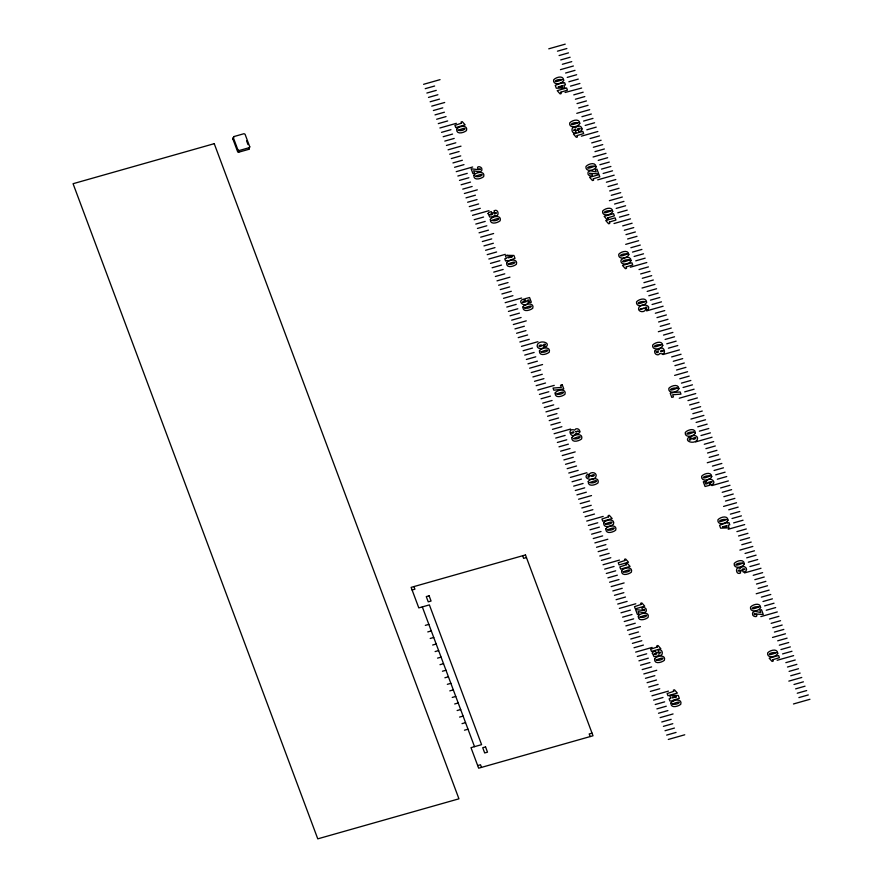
<?xml version="1.0" encoding="UTF-8"?>
<svg xmlns="http://www.w3.org/2000/svg" width="883" height="883" viewBox="0 0 883 883"><rect width="100%" height="100%" fill="white"/><g stroke="black" fill="none" stroke-linecap="round" stroke-linejoin="round"><path stroke-width="1.32" d="M232.957 139.183L233.807 136.6L243.984 133.708L245.055 134.227L249.723 146.721L248.874 149.315L238.697 152.196L237.626 151.688L232.957 139.183L233.807 136.6M237.626 151.688L237.957 150.055L233.289 137.56M238.697 152.196L239.028 150.574L237.957 150.055M248.874 149.315L249.723 146.721M581.621 88.046L565.076 92.494M423.586 84.315L440.054 79.647M548.762 48.819L565.23 44.15M425.22 88.675L434.635 86.015M557.449 51.181L566.864 48.521M426.853 93.046L436.268 90.375M559.082 55.552L568.497 52.881M239.028 150.574L249.205 147.682M428.487 97.417L437.891 94.746M560.716 59.923L570.131 57.252M430.12 101.788L439.524 99.117M562.35 64.293L571.754 61.622M431.743 106.148L444.69 102.483M560.451 69.658L573.387 65.993M433.376 110.518L442.791 107.847M565.606 73.024L575.021 70.353M435.01 114.889L444.425 112.218M567.239 77.395L576.654 74.724M436.644 119.249L446.047 116.589M568.873 81.755L578.277 79.095M438.277 123.62L447.681 120.949M570.506 86.126L579.91 83.455M439.9 127.991L456.368 123.322M441.533 132.362L450.948 129.691M573.762 94.867L583.177 92.196M443.167 136.722L452.582 134.061M575.396 99.227L584.811 96.567M444.8 141.092L454.204 138.421M577.029 103.598L586.433 100.927M446.423 145.463L455.838 142.792M578.663 107.969L588.067 105.298M448.056 149.823L461.003 146.159M576.765 113.333L589.701 109.669M449.69 154.194L459.105 151.523M581.919 116.699L591.334 114.028M451.323 158.565L460.738 155.894M583.553 121.07L592.968 118.399M452.957 162.936L462.361 160.264M585.186 125.441L594.59 122.77M454.579 167.295L463.994 164.624M586.82 129.801L596.224 127.13M456.213 171.666L472.681 166.997M581.389 136.17L597.857 131.501M457.847 176.037L467.262 173.366M590.076 138.543L599.491 135.872M459.48 180.397L468.895 177.737M591.709 142.903L601.124 140.242M461.114 184.768L470.518 182.097M593.343 147.273L602.747 144.602M462.736 189.139L472.151 186.468M594.976 151.644L604.38 148.973M464.37 193.509L477.317 189.834M593.078 157.008L606.014 153.344M466.003 197.869L475.418 195.198M598.232 160.375L607.647 157.704M467.637 202.24L477.052 199.569M599.866 164.746L609.281 162.075M469.27 206.611L478.674 203.94M601.5 169.117L610.904 166.446M470.893 210.971L480.308 208.311M603.133 173.476L612.537 170.816M472.526 215.342L488.994 210.673M597.703 179.845L614.171 175.176M474.16 219.712L483.575 217.041M606.389 182.218L615.804 179.547M475.794 224.072L485.209 221.412M608.023 186.578L617.438 183.918M477.427 228.443L486.831 225.772M609.656 190.949L619.06 188.278M479.05 232.814L488.465 230.143M611.29 195.32L620.694 192.649M480.683 237.185L493.63 233.509M609.391 200.684L622.327 197.019M482.317 241.545L491.732 238.885M614.546 204.05L623.961 201.39M483.95 245.916L493.365 243.244M616.179 208.421L625.594 205.75M485.584 250.286L494.988 247.615M617.813 212.792L627.217 210.121M487.206 254.646L496.621 251.986M619.447 217.152L628.851 214.492M488.84 259.017L505.308 254.348M614.016 223.531L630.484 218.852M490.473 263.388L499.888 260.717M622.703 225.893L632.118 223.222M492.107 267.759L501.511 265.088M624.336 230.264L633.751 227.593M493.74 272.119L503.144 269.458M625.97 234.624L635.374 231.964M495.363 276.489L504.778 273.818M627.603 238.995L637.007 236.324M496.997 280.86L509.944 277.185M625.705 244.359L638.641 240.695M498.63 285.22L508.045 282.56M630.859 247.726L640.274 245.066M500.264 289.591L509.668 286.92M632.493 252.097L641.908 249.425M501.897 293.962L511.301 291.291M634.126 256.467L643.53 253.796M503.52 298.333L512.935 295.662M635.749 260.838L645.164 258.167M505.153 302.692L521.621 298.024M630.33 267.207L646.798 262.538M506.787 307.063L516.202 304.392M639.016 269.569L648.431 266.898M508.42 311.434L517.824 308.763M640.65 273.94L650.065 271.269M510.054 315.794L519.458 313.134M642.283 278.3L651.687 275.639M511.676 320.165L521.091 317.494M643.917 282.67L653.321 279.999M513.31 324.536L526.257 320.86M642.018 288.035L654.954 284.37M514.944 328.906L524.359 326.235M647.173 291.412L656.588 288.741M516.577 333.266L525.981 330.595M648.806 295.772L658.221 293.101M518.211 337.637L527.615 334.966M650.44 300.143L659.844 297.472M519.833 342.008L529.248 339.337M652.062 304.514L661.477 301.843M521.467 346.368L537.935 341.699M646.643 310.882L663.111 306.213M523.1 350.739L532.515 348.068M655.329 313.244L664.744 310.573M524.734 355.109L534.138 352.438M656.963 317.615L666.378 314.944M526.367 359.469L535.771 356.809M658.597 321.975L668.001 319.315M527.99 363.84L537.405 361.169M660.219 326.346L669.634 323.675M529.623 368.211L542.57 364.536M658.332 331.721L671.268 328.046M531.257 372.582L540.672 369.911M663.486 335.087L672.901 332.416M532.89 376.942L542.294 374.282M665.12 339.447L674.535 336.787M534.524 381.313L543.928 378.641M666.753 343.818L676.157 341.147M536.147 385.683L545.562 383.012M668.376 348.189L677.791 345.518M537.78 390.043L554.248 385.374M662.956 354.558L679.424 349.889M539.414 394.414L548.829 391.743M671.643 356.92L681.058 354.249M541.047 398.785L550.451 396.114M673.276 361.29L682.691 358.619M542.681 403.156L552.085 400.485M674.91 365.661L684.314 362.99M544.303 407.516L553.718 404.856M676.533 370.021L685.948 367.361M545.937 411.886L558.884 408.222M674.634 375.396L687.581 371.721M547.57 416.257L556.985 413.586M679.8 378.763L689.215 376.092M549.204 420.617L558.608 417.957M681.433 383.123L690.848 380.463M550.837 424.988L560.241 422.317M683.067 387.494L692.471 384.822M552.46 429.359L561.875 426.688M684.689 391.864L694.104 389.193M554.094 433.73L570.561 429.05M679.27 398.233L695.738 393.564M555.727 438.089L565.142 435.418M687.956 400.595L697.371 397.924M557.361 442.46L566.765 439.789M689.59 404.966L699.005 402.295M558.994 446.831L568.398 444.16M691.223 409.337L700.627 406.666M560.617 451.191L570.032 448.531M692.846 413.697L702.261 411.036M562.25 455.562L575.197 451.897M690.947 419.072L703.894 415.396M563.884 459.933L573.299 457.262M696.113 422.438L705.528 419.767M565.517 464.303L574.921 461.632M697.747 426.809L707.151 424.138M567.151 468.663L576.555 465.992M699.38 431.169L708.784 428.498M568.773 473.034L578.188 470.363M701.003 435.54L710.418 432.869M570.407 477.405L586.875 472.736M695.583 441.908L712.051 437.24M572.041 481.765L581.455 479.105M704.27 444.27L713.685 441.61M573.674 486.136L583.078 483.465M705.903 448.641L715.307 445.97M575.297 490.506L584.712 487.835M707.537 453.012L716.941 450.341M576.93 494.866L586.345 492.206M709.159 457.372L718.574 454.712M578.564 499.237L591.511 495.573M707.261 462.747L720.208 459.072M580.197 503.608L589.612 500.937M712.426 466.114L721.841 463.443M581.831 507.979L591.235 505.308M714.06 470.484L723.464 467.813M583.453 512.339L592.868 509.679M715.694 474.844L725.098 472.184M585.087 516.71L594.502 514.038M717.316 479.215L726.731 476.544M586.72 521.08L603.188 516.412M711.897 485.584L728.365 480.915M588.354 525.44L597.769 522.78M720.583 487.946L729.998 485.286M589.987 529.811L599.391 527.14M722.217 492.317L731.621 489.646M591.61 534.182L601.025 531.511M723.85 496.688L733.254 494.016M412.107 589.987L414.933 589.193L413.95 586.566M526.456 557.57L523.63 558.365L522.648 555.749M593.244 538.553L602.659 535.882M725.473 501.058L734.888 498.387M594.877 542.913L607.824 539.248M723.574 506.423L736.521 502.758M596.511 547.283L605.926 544.612M728.74 509.789L738.155 507.118M598.144 551.654L607.548 548.983M730.373 514.16L739.777 511.489M599.767 556.014L609.182 553.354M732.007 518.52L741.411 515.86M601.4 560.385L610.815 557.714M733.63 522.891L743.045 520.219M603.034 564.756L619.502 560.087M728.21 529.259L744.678 524.59M604.667 569.127L614.082 566.456M736.897 531.632L746.312 528.961M606.301 573.486L615.705 570.815M738.53 535.992L747.934 533.321M425.319 625.374L428.851 624.369M607.923 577.857L617.338 575.186M740.164 540.363L749.568 537.692M427.769 631.919L431.29 630.915M609.557 582.228L618.972 579.557M741.786 544.734L751.201 542.063M611.191 586.588L624.126 582.923M739.888 550.098L752.835 546.434M430.209 638.475L433.741 637.471M612.824 590.959L622.239 588.288M745.053 553.464L754.468 550.793M432.659 645.02L436.191 644.027M614.458 595.33L623.862 592.659M746.687 557.835L756.091 555.164M616.08 599.7L625.495 597.029M748.32 562.206L757.724 559.535M435.109 651.577L438.63 650.572M617.714 604.06L627.129 601.389M749.943 566.566L759.358 563.895M437.549 658.122L441.081 657.129M619.347 608.431L635.815 603.762M744.524 572.935L760.991 568.266M620.981 612.802L630.385 610.131M753.21 575.308L762.625 572.637M439.999 664.678L443.531 663.674M622.614 617.162L632.018 614.502M754.844 579.667L764.248 577.007M442.449 671.235L445.981 670.23M624.237 621.533L633.652 618.862M756.477 584.038L765.881 581.367M625.87 625.904L635.285 623.232M758.1 588.409L767.515 585.738M444.889 677.78L448.421 676.775M627.504 630.263L640.44 626.599M756.201 593.773L769.148 590.109M447.339 684.336L450.871 683.332M629.138 634.634L638.552 631.963M761.367 597.14L770.782 594.469M630.771 639.005L640.175 636.334M763 601.511L772.404 598.84M449.789 690.881L453.321 689.888M632.394 643.376L641.809 640.705M764.634 605.881L774.038 603.21M452.239 697.438L455.76 696.433M634.027 647.736L643.442 645.076M766.256 610.241L775.671 607.581M760.837 616.61L777.305 611.941M635.661 652.107L652.129 647.438M454.679 703.983L458.211 702.989M637.294 656.477L646.698 653.806M769.523 618.983L778.938 616.312M457.129 710.539L460.661 709.535M638.928 660.837L648.332 658.177M771.157 623.343L780.561 620.683M640.55 665.208L649.965 662.537M772.791 627.714L782.195 625.043M459.579 717.084L463.1 716.091M642.184 669.579L651.599 666.908M774.413 632.085L783.828 629.413M462.019 723.641L465.551 722.636M643.817 673.95L656.753 670.274M772.515 637.449L785.462 633.784M645.451 678.31L654.855 675.65M777.68 640.815L787.095 638.155M464.469 730.197L468.001 729.192M647.084 682.68L656.488 680.009M779.314 645.186L788.718 642.515M648.707 687.051L658.122 684.38M780.936 649.557L790.351 646.886M650.341 691.411L659.756 688.751M782.57 653.917L791.985 651.257M651.974 695.782L668.442 691.113M777.15 660.285L793.618 655.616M653.608 700.153L663.012 697.482M785.837 662.658L795.252 659.987M655.241 704.524L664.645 701.853M787.47 667.029L796.874 664.358M656.864 708.883L666.279 706.212M789.093 671.389L798.508 668.718M658.497 713.254L667.912 710.583M790.726 675.76L800.141 673.089M477.681 765.572L480.507 764.766L481.489 767.393M592.029 733.144L589.204 733.95L590.186 736.565M660.131 717.625L673.067 713.95M788.828 681.124L801.775 677.46M661.764 721.985L671.168 719.325M793.994 684.491L803.409 681.831M663.398 726.356L672.802 723.685M795.627 688.861L805.031 686.19M665.02 730.727L674.435 728.056M797.25 693.232L806.665 690.561M666.654 735.097L676.069 732.426M798.883 697.603L808.298 694.932M668.288 739.457L684.755 734.788M793.464 703.972L809.932 699.292M422.317 606.897L474.524 746.665M246.589 140.85L247.991 144.602M488.067 213.554L489.767 217.075L493.476 216.578L494.403 215.297C499.69 218.355 498.983 207.924 494.016 210.805L494.833 212.98C498.939 211.6 494.259 215.618 493.928 212.66L492.571 213.046C493.829 216.136 486.114 214.679 492.074 213.763L491.257 211.589L488.696 212.516L488.067 213.554M582.007 128.918L581.367 130.739L578.795 131.666L577.99 129.492C583.95 128.576 576.224 127.119 577.493 130.209L576.124 130.596C575.793 127.638 571.113 131.655 575.23 130.276L576.036 132.45C571.069 135.331 570.374 124.889 575.65 127.958L576.588 126.677L579.623 126.015L581.367 127.163L582.007 128.918M652.294 653.1L653.983 656.621L657.703 656.113L658.63 654.833C663.906 657.901 663.21 647.46 658.243 650.341L659.06 652.526C663.166 651.146 658.486 655.164 658.155 652.206L656.786 652.592C658.056 655.672 650.33 654.226 656.301 653.31L655.484 651.124L652.923 652.062L652.294 653.1M746.532 569.425L745.892 571.246L743.331 572.173L742.515 569.999C748.475 569.082 740.76 567.626 742.018 570.716L740.649 571.102C740.318 568.133 735.638 572.162 739.755 570.782L740.572 572.957C735.605 575.837 734.899 565.396 740.175 568.464L741.113 567.184L744.159 566.511L745.892 567.67L746.532 569.425M579.833 431.897L578.553 433.685L575.893 433.454C571.113 440.628 566.169 427.085 574.656 430.142C575.837 427.328 580.175 428.972 579.833 431.897M654.711 351.158C653.917 354.204 658.508 356.478 659.855 353.399C668.354 356.467 663.409 342.924 658.619 350.098L656.51 349.668L654.711 351.158M590.97 475.694C593.266 478.343 597.294 472.416 590.97 475.694M643.85 308.266L640.263 309.271L643.85 308.266M544.314 346.302C543.288 350.396 535.076 348.884 537.581 344.204C540.595 339.547 551.654 342.902 545.462 347.306L544.645 345.132C547.626 343.575 541.136 343.873 544.314 346.302M589.127 474.436C591.886 477.681 585.628 477.846 588.718 476.18L587.901 473.994C581.709 478.42 592.769 481.754 595.782 477.107C598.001 472.681 591.113 471.025 589.127 474.436M645.738 309.293C644.711 313.388 636.511 311.876 639.005 307.185C642.018 302.538 653.078 305.882 646.886 310.297L646.069 308.112C649.049 306.556 642.57 306.865 645.738 309.293M690.517 437.328C693.276 440.573 687.029 440.716 690.109 439.072L689.292 436.886C683.1 441.301 694.159 444.646 697.173 439.988C699.402 435.573 692.515 433.917 690.517 437.328M456.666 129.249C456.213 134.978 463.785 132.858 466.456 130.607C468.332 124.558 458.763 125.794 456.666 129.249M473.862 175.309C473.409 181.026 480.981 178.907 483.652 176.666C485.529 170.618 475.959 171.843 473.862 175.309M490.341 219.426C489.888 225.143 497.46 223.024 500.131 220.772C502.008 214.724 492.438 215.96 490.341 219.426M506.599 262.935C506.136 268.653 513.707 266.545 516.389 264.293C518.255 258.244 508.685 259.481 506.599 262.935M522.957 306.898C522.504 312.615 530.076 310.507 532.747 308.255C534.623 302.207 525.054 303.443 522.957 306.898M563.707 80.232C562.493 84.095 552.648 85.761 553.619 79.867C555.804 77.229 563.365 74.923 563.707 80.232M539.436 350.871C538.983 356.589 546.555 354.469 549.226 352.218C551.102 346.169 541.533 347.405 539.436 350.871M579.789 123.3C578.564 127.163 568.729 128.83 569.701 122.936C571.886 120.298 579.447 117.991 579.789 123.3M555.164 392.968C554.701 398.686 562.272 396.566 564.954 394.315C566.82 388.266 557.25 389.502 555.164 392.968M596.069 166.854C594.844 170.717 585.01 172.395 585.97 166.49C588.166 163.852 595.727 161.556 596.069 166.854M571.82 437.571C571.367 443.288 578.939 441.169 581.61 438.917C583.486 432.869 573.917 434.105 571.82 437.571M612.714 211.423C611.489 215.286 601.654 216.953 602.614 211.059C604.811 208.421 612.372 206.114 612.714 211.423M588.244 481.544C587.791 487.261 595.363 485.142 598.034 482.902C599.91 476.853 590.341 478.078 588.244 481.544M628.839 254.613C627.614 258.476 617.78 260.143 618.751 254.249C620.937 251.611 628.497 249.304 628.839 254.613M631.058 260.529C629.833 264.392 619.998 266.07 620.959 260.165C623.155 257.538 630.716 255.231 631.058 260.529M603.696 522.913C603.232 528.63 610.815 526.511 613.486 524.259C615.352 518.211 605.782 519.447 603.696 522.913M605.904 528.829C605.451 534.546 613.023 532.438 615.694 530.186C617.57 524.138 608.001 525.363 605.904 528.829M646.621 302.218C645.396 306.081 635.561 307.748 636.522 301.854C638.718 299.216 646.279 296.92 646.621 302.218M621.588 570.815C621.135 576.533 628.707 574.414 631.378 572.162C633.254 566.113 623.674 567.35 621.588 570.815M662.769 345.441C661.544 349.304 651.709 350.981 652.669 345.076C654.866 342.449 662.427 340.143 662.769 345.441M638.299 616.091C637.846 621.809 645.418 619.7 648.089 617.449C649.965 611.4 640.396 612.625 638.299 616.091M678.928 388.697C677.702 392.56 667.868 394.226 668.828 388.332C671.025 385.694 678.574 383.388 678.928 388.697M654.568 658.961C654.115 664.678 661.687 662.57 664.358 660.318C666.235 654.27 656.665 655.506 654.568 658.961M695.396 432.791C694.17 436.655 684.336 438.332 685.296 432.427C687.493 429.789 695.053 427.493 695.396 432.791M670.937 702.956C670.484 708.674 678.056 706.566 680.738 704.314C682.603 698.265 673.034 699.491 670.937 702.956M711.753 476.588C710.528 480.451 700.694 482.118 701.654 476.224C703.85 473.586 711.411 471.279 711.753 476.588M728.022 520.153C726.797 524.016 716.963 525.683 717.923 519.789C720.12 517.151 727.68 514.855 728.022 520.153M744.325 563.807C743.1 567.67 733.265 569.336 734.226 563.442C736.422 560.804 743.972 558.498 744.325 563.807M760.627 607.449C759.402 611.312 749.568 612.99 750.528 607.085C752.724 604.447 760.285 602.151 760.627 607.449M777.746 653.277C776.521 657.14 766.687 658.817 767.647 652.912C769.844 650.274 777.404 647.979 777.746 653.277M528.498 302.339C526.025 308.631 515.76 301.313 523.652 299.083L524.469 301.269C517.902 303.465 529.469 301.82 525.606 300.948L524.8 298.785L529.568 297.527L531.323 302.207L529.811 302.637L528.807 299.933L527.206 300.386L528.498 302.339M706.19 481.323L707.426 483.63L705.826 484.094L704.822 481.39L703.31 481.809L705.053 486.489L709.833 485.242L709.027 483.078C705.164 482.206 716.731 480.562 710.164 482.758L710.981 484.933C718.497 482.924 709.402 475.495 706.19 481.323M461.5 123.167L454.922 125.375L455.738 127.56L465.153 124.889L462.262 121.633L461.169 121.942L461.5 123.167M560.937 92.163L561.191 93.598L560.098 93.907L557.217 90.651L566.621 87.98L567.438 90.165L560.937 92.163M577.14 135.574L577.405 137.008L576.301 137.318L573.42 134.061L582.835 131.39L583.641 133.576L577.14 135.574M593.299 178.819L593.564 180.253L592.46 180.562L589.579 177.306L598.994 174.635L599.8 176.821L593.299 178.819M607.879 217.836L608.133 219.271L607.029 219.58L604.149 216.324L613.564 213.653L614.38 215.838L607.879 217.836M609.447 222.041L609.7 223.476L608.608 223.785L605.727 220.529L615.131 217.858L615.948 220.044L609.447 222.041M626.224 266.942L626.477 268.388L625.374 268.697L622.493 265.441L631.908 262.77L632.725 264.944L626.224 266.942M608.53 516.82L601.952 519.027L602.769 521.213L612.173 518.542L609.292 515.286L608.199 515.595L608.53 516.82M624.855 560.517L618.277 562.725L619.082 564.91L628.497 562.239L625.617 558.983L624.524 559.292L624.855 560.517M626.422 564.723L619.844 566.93L620.661 569.116L630.076 566.445L627.184 563.188L626.091 563.497L626.422 564.723M641.058 604.458L634.491 606.665L635.296 608.851L644.711 606.18L641.831 602.923L640.727 603.232L641.058 604.458M657.217 647.007L650.639 649.226L651.455 651.4L660.859 648.74L657.978 645.484L656.886 645.793L657.217 647.007M673.718 691.345L667.14 693.563L667.956 695.738L677.36 693.067L674.48 689.811L673.387 690.12L673.718 691.345M772.912 659.689L773.166 661.124L772.073 661.444L769.181 658.177L778.596 655.517L779.413 657.692L772.912 659.689M480.242 169.183L478.994 169.724L471.147 168.808L472.935 173.609L474.546 173.156L473.652 170.761L479.281 171.92L481.401 171.015A2.406 2.185 11.6 0 0 481.875 169.646C482.703 166.39 475.451 165.309 478.089 169.006L480.242 169.183M589.701 173.322L589.999 174.061L591.776 173.697C594.402 177.395 587.151 176.302 587.979 173.057A2.406 2.185 11.6 0 1 588.453 171.688L590.572 170.772L596.202 171.931L595.319 169.547L596.919 169.094L598.707 173.885L589.701 173.322M644.667 609.965L643.42 610.506L635.583 609.601L637.371 614.391L638.972 613.939L638.089 611.544L643.718 612.703L645.826 611.798A2.406 2.185 11.6 0 0 646.301 610.429C647.14 607.173 639.888 606.091 642.515 609.789L644.667 609.965M754.27 613.928L754.557 614.656L756.334 614.292C758.961 617.99 751.72 616.908 752.548 613.652A2.406 2.185 11.6 0 1 753.022 612.283L755.131 611.378L760.771 612.526L759.877 610.142L761.477 609.689L763.276 614.48L754.27 613.928M571.29 432.648C573.21 434.778 576.235 429.933 571.29 432.648M663.31 350.728C659.303 353.586 660.054 349.171 663.31 350.728M578.133 431.257L575.859 431.71L578.133 431.257M656.455 352.151C657.515 354.039 660.296 350.154 656.455 352.151M542.449 345.485C536.864 348.906 539.027 343.321 542.449 345.485M692.393 438.531C694.137 441.379 699.038 435.319 692.393 438.531M458.332 130.254C463.432 132.218 470.352 125.243 458.332 130.254M475.529 176.302C480.639 178.278 487.559 171.291 475.529 176.302M562.052 79.613C551.224 84.47 554.988 78.554 562.052 79.613M492.008 220.419C497.107 222.384 504.038 215.408 492.008 220.419M578.133 122.693C567.305 127.538 571.069 121.622 578.133 122.693M508.266 263.929C513.365 265.904 520.286 258.929 508.266 263.929M594.402 166.247C583.586 171.092 587.35 165.176 594.402 166.247M524.623 307.891C529.723 309.867 536.654 302.891 524.623 307.891M611.047 210.816C600.23 215.662 603.994 209.746 611.047 210.816M541.102 351.864C546.202 353.829 553.133 346.853 541.102 351.864M627.184 254.006C616.356 258.851 620.12 252.935 627.184 254.006M629.391 259.922C618.575 264.779 622.338 258.862 629.391 259.922M556.831 393.961C561.93 395.926 568.851 388.95 556.831 393.961M644.954 301.611C634.137 306.456 637.901 300.54 644.954 301.611M573.486 438.564C578.586 440.54 585.517 433.553 573.486 438.564M661.113 344.834C650.285 349.679 654.049 343.774 661.113 344.834M589.91 482.537C595.01 484.513 601.941 477.526 589.91 482.537M677.261 388.09C666.444 392.935 670.197 387.019 677.261 388.09M605.363 523.906C610.462 525.871 617.383 518.895 605.363 523.906M607.57 529.822C612.681 531.798 619.601 524.811 607.57 529.822M693.74 432.184C682.912 437.03 686.676 431.114 693.74 432.184M623.255 571.809C628.354 573.784 635.274 566.798 623.255 571.809M710.087 475.981C699.27 480.827 703.034 474.911 710.087 475.981M639.965 617.085C645.065 619.06 651.996 612.074 639.965 617.085M726.367 519.546C715.539 524.392 719.303 518.476 726.367 519.546M656.235 659.954C661.334 661.93 668.254 654.943 656.235 659.954M742.658 563.188C731.841 568.045 735.594 562.129 742.658 563.188M672.614 703.95C677.714 705.925 684.634 698.939 672.614 703.95M758.972 606.842C748.144 611.687 751.908 605.782 758.972 606.842M776.091 652.669C765.263 657.515 769.027 651.61 776.091 652.669M214.238 143.675L73.068 183.708L317.77 838.85L458.939 798.817L214.238 143.675M562.758 82.538L555.23 85.353L556.312 88.245L564.767 87.925L563.807 85.342L565.462 84.867L564.645 82.693L562.99 83.157L562.758 82.538M562.195 85.794L558.199 86.931L562.559 86.755L562.195 85.794M507.063 255.319L505.462 255.772L506.423 258.366L504.767 258.829L505.584 261.015L507.239 260.54L507.471 261.169L514.999 258.344L513.917 255.463L507.063 255.319M512.041 256.776L508.034 257.913L507.67 256.942L512.041 256.776M562.228 384.789L560.528 385.275L561.334 387.427L553.034 388.067L553.851 390.231L563.784 388.962L562.228 384.789M672.283 392.659L670.23 393.233L671.786 397.405L673.475 396.92L672.669 394.767L680.97 394.127L680.164 391.964L672.283 392.659M525.473 554.943L411.125 587.372L418.796 607.901L429.381 604.899L481.588 744.656L470.992 747.658L478.663 768.188L593.012 735.771L525.473 554.943M429.105 595.793L426.279 596.599L428.244 601.842L431.059 601.036L429.105 595.793M727.073 522.46L719.546 525.286L720.627 528.166L729.082 527.846L728.111 525.264L729.777 524.789L728.961 522.615L727.305 523.078L727.073 522.46M726.51 525.716L722.504 526.853L726.875 526.676L726.51 525.716M485.551 746.919L482.725 747.713L484.679 752.956L487.504 752.161L485.551 746.919M671.411 695.34L669.811 695.793L670.771 698.387L669.115 698.85L669.932 701.036L673.42 700.727L673.188 700.109L679.347 698.365L678.265 695.473L671.411 695.34M676.378 696.786L672.382 697.923L672.018 696.963L676.378 696.786"/></g></svg>
